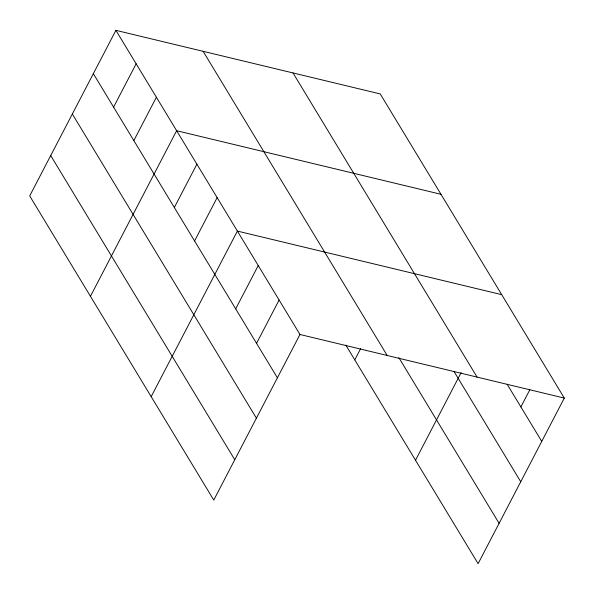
<?xml version="1.0" encoding="UTF-8"?>
<svg xmlns="http://www.w3.org/2000/svg" width="594" height="594" viewBox="0 0 594 594"><rect width="100%" height="100%" fill="white"/><g stroke="black" fill="none" stroke-linecap="round" stroke-linejoin="round"><path stroke-width="0.89" d="M115.897 30.339L29.7 195.923L213.766 500.074L299.963 334.489L115.897 30.339L380.234 93.926L564.3 398.077L478.103 563.661L345.834 345.099M113.588 107.12L136.145 63.796M133.836 140.578L156.393 97.253M90.444 296.295L176.641 130.71L440.978 194.297M174.332 207.492L196.889 164.167M194.58 240.949L217.137 197.624M151.18 396.666L237.377 231.081L501.715 294.661M235.684 308.873L258.242 265.548M256.549 343.347L279.106 300.022M354.781 359.882L360.662 348.581M415.518 460.246L461.1 372.69M520.886 406.935L529.818 389.768M299.963 334.489L564.3 398.077M507.135 384.214L541.743 441.401M293.005 72.943L477.071 377.093M453.927 371.332L520.745 481.749M398.856 357.662L499.101 523.314M203.126 51.322L387.191 355.472M93.347 73.663L277.405 377.814M72.342 114.011L256.408 418.161M50.705 155.576L234.764 459.726"/></g></svg>
